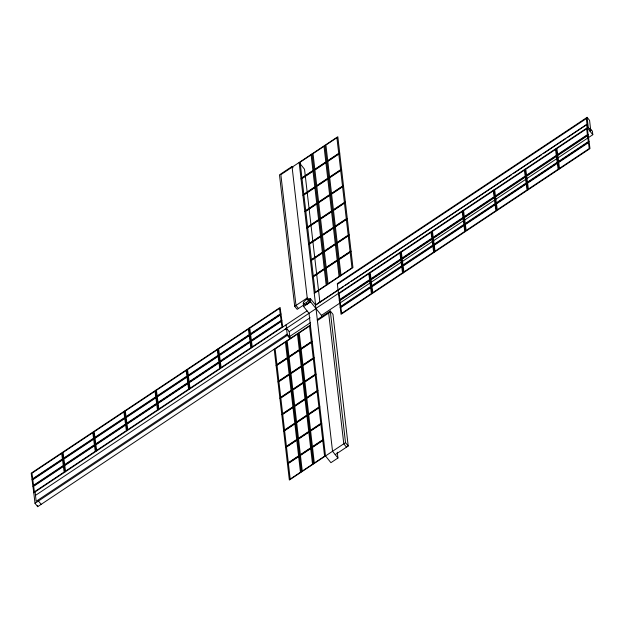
<?xml version="1.0" encoding="UTF-8"?>
<svg xmlns="http://www.w3.org/2000/svg" width="624" height="624" viewBox="0 0 624 624"><rect width="100%" height="100%" fill="white"/><g stroke="black" fill="none" stroke-linecap="round" stroke-linejoin="round"><path stroke-width="0.94" d="M303.654 303.693L306.181 302.812L308.529 300.456L308.357 298.974L305.838 299.855L303.49 302.219L303.654 303.693L304.582 304.847L307.102 303.966L309.449 301.61L309.278 300.128L308.357 298.974M293.015 167.723L292.024 166.483L279.482 174.837L294.692 306.298L297.157 309.356L303.28 305.284M301.018 178.854L339.713 153.098M302.913 195.211L341.609 169.455M304.808 211.567L343.496 185.812M306.696 227.924L345.392 202.168M308.591 244.28L347.287 218.525M310.487 260.645L349.175 234.881M312.374 277.001L351.07 251.246M32.058 479.708L280.995 313.997M294.692 306.298L307.234 297.944M314.27 293.358L352.958 267.602L337.818 136.734L280.855 174.658L295.987 305.432L298.459 308.49M307.905 299.98L310.245 298.42L315.635 305.152L337.272 290.753M32.916 486.244L281.853 320.533M589.875 131.056L590.741 130.478L589.579 120.416L587.106 117.335L337.311 283.624L338.075 290.215L343.746 286.439M337.264 452.236L337.935 458.016L330.915 462.688L325.517 455.957L309.013 313.295L303.623 306.563L310.643 301.883L310.245 298.42M337.389 284.302L586.326 118.591L587.41 127.975L588.276 127.397L587.106 117.335M586.849 124.309L315.479 304.964L315.884 308.428L587.254 127.78L587.005 124.504L567.544 137.459M310.378 325.096L37.69 506.665L34.999 503.303L33.782 492.781L307 310.9M345.368 285.363L349.424 282.664M351.047 281.58L511.594 174.704M513.217 173.62L541.601 154.729M543.223 153.652L565.921 138.536M35.482 495.386L316.033 308.623L332.545 451.285L337.935 458.016M284.989 329.503L286.611 328.427L289.193 331.656L290.012 338.699L287.313 335.338L286.096 324.815M289.193 331.656L310.105 317.733M285.675 335.416L287.29 334.339M339.238 300.433L588.167 134.722M34.999 503.303L287.313 335.338M289.294 336.749L310.354 322.725M590.062 128.318L592.402 131.235L592.8 134.706L321.43 315.354L321.649 317.288M330.275 310.994L317.296 319.628L317.421 320.564L330.392 311.922L330.275 310.994L332.966 314.332L348.215 446.012L335.236 454.646M340.15 307.367L589.079 141.656M276.104 365.531L312.273 341.453M277.992 381.888L314.161 357.809M279.887 398.245L316.056 374.166M281.783 414.601L317.951 390.523M283.67 430.958L319.839 406.879M285.566 447.314L321.734 423.244M287.461 463.679L323.63 439.6M330.392 311.922L345.517 442.642L289.349 480.035L274.209 349.167M588.276 127.397L590.741 130.478M592.8 134.706L587.254 127.78L589.992 148.598L341.063 314.309L338.075 290.215M299.731 163.238L304.52 169.229L319.909 302.25M310.643 301.883L321.508 315.455M308.529 300.456L309.449 301.61M306.181 302.812L307.102 303.966M289.879 337.568L287.18 334.199L36.161 501.298L35.077 491.923M345.517 442.642L348.215 446.012M346.484 447.158L343.793 443.797L328.661 313.076M38.454 500.994L41.153 504.364M556.14 148.496L558.878 169.315M525.018 169.205L527.756 190.024M493.904 189.922L496.642 210.74M462.79 210.631L465.527 231.457M431.668 231.348L434.405 252.166M400.553 252.065L403.291 272.883M369.439 272.774L372.177 293.6M282.711 327.07L280.129 307.46L31.2 473.171L33.782 492.781M249.015 328.169L251.597 347.786M217.901 348.886L220.475 368.495M186.779 369.603L189.361 389.212M155.665 390.312L158.246 409.929M124.55 411.029L127.132 430.638M93.436 431.746L96.01 451.355M62.314 452.455L64.896 472.072M324.925 145.322L340.064 276.182M312.023 153.91L327.163 284.77M299.13 162.497L315.635 305.152M292.024 166.483L307.445 299.77M303.217 303.092L303.623 306.563M298.319 333.122L313.466 463.983M286.268 341.141L301.408 472.009M37.557 505.534L37.69 506.665M311.111 154.908L300.121 162.224L301.93 177.856L312.92 170.539L311.111 154.908M324.012 146.32L313.022 153.637L314.831 169.268L325.822 161.951L324.012 146.32M336.905 137.732L325.915 145.049L327.725 160.68L338.715 153.364L336.905 137.732M313.006 171.265L302.016 178.581L303.826 194.212L314.816 186.896L313.006 171.265M325.907 162.677L314.917 169.993L316.719 185.624L327.709 178.308L325.907 162.677M338.801 154.089L327.811 161.405L329.62 177.037L340.61 169.72L338.801 154.089M314.902 187.621L303.911 194.938L305.721 210.569L316.711 203.252L314.902 187.621M327.795 179.033L316.805 186.35L318.614 201.981L329.605 194.665L327.795 179.033M340.696 170.453L329.706 177.77L331.516 193.401L342.506 186.085L340.696 170.453M316.789 203.978L305.799 211.294L307.609 226.925L318.599 219.609L316.789 203.978M329.69 195.39L318.7 202.714L320.51 218.345L331.5 211.029L329.69 195.39M342.584 186.81L331.594 194.126L333.403 209.758L344.393 202.441L342.584 186.81M318.685 220.334L307.694 227.651L309.504 243.282L320.494 235.966L318.685 220.334M331.586 211.754L320.588 219.071L322.397 234.702L333.388 227.386L331.586 211.754M344.479 203.167L333.489 210.483L335.299 226.114L346.289 218.798L344.479 203.167M320.58 236.699L309.59 244.015L311.392 259.646L322.39 252.33L320.58 236.699M333.473 228.111L322.483 235.427L324.293 251.059L335.283 243.742L333.473 228.111M346.375 219.523L335.384 226.84L337.194 242.471L348.184 235.154L346.375 219.523M322.468 253.055L311.477 260.372L313.287 276.003L324.277 268.687L322.468 253.055M335.369 244.468L324.379 251.784L326.188 267.415L337.178 260.099L335.369 244.468M348.262 235.88L337.272 243.196L339.082 258.827L350.072 251.511L348.262 235.88M324.363 269.412L313.373 276.728L315.182 292.36L326.173 285.043L324.363 269.412M337.264 260.824L326.266 268.141L328.076 283.772L339.066 276.455L337.264 260.824M350.158 252.236L339.167 259.553L340.977 275.192L351.967 267.875L350.158 252.236M61.69 453.398L31.957 473.195L32.69 478.764L62.423 458.968L61.69 453.398M92.804 432.689L63.071 452.478L63.804 458.055L93.538 438.259L92.804 432.689M123.919 411.973L94.185 431.769L94.918 437.338L124.652 417.542L123.919 411.973M155.041 391.256L125.307 411.052L126.04 416.621L155.774 396.825L155.041 391.256M186.155 370.547L156.421 390.335L157.154 395.912L186.888 376.116L186.155 370.547M217.269 349.83L187.535 369.626L188.269 375.196L218.002 355.399L217.269 349.83M248.391 329.113L218.65 348.91L219.383 354.479L249.124 334.69L248.391 329.113M279.505 308.404L249.772 328.193L250.505 333.77L280.238 313.973L279.505 308.404M62.548 459.935L32.815 479.731L33.548 485.3L63.281 465.512L62.548 459.935M93.662 439.226L63.929 459.014L64.662 464.591L94.396 444.795L93.662 439.226M124.784 418.509L95.051 438.305L95.776 443.875L125.518 424.078L124.784 418.509M155.899 397.792L126.165 417.589L126.898 423.158L156.632 403.369L155.899 397.792M187.013 377.083L157.279 396.872L158.012 402.449L187.746 382.652L187.013 377.083M218.135 356.366L188.393 376.163L189.127 381.732L218.868 361.936L218.135 356.366M249.249 335.65L219.515 355.446L220.249 361.015L249.982 341.227L249.249 335.65M280.363 314.941L250.63 334.729L251.363 340.306L281.096 320.51L280.363 314.941M63.406 466.471L33.673 486.268L34.406 491.837L64.139 472.048L63.406 466.471M94.528 445.762L64.787 465.559L65.52 471.128L95.261 451.331L94.528 445.762M125.642 425.045L95.909 444.842L96.642 450.411L126.376 430.615L125.642 425.045M156.757 404.329L127.023 424.125L127.756 429.694L157.49 409.906L156.757 404.329M187.879 383.62L158.137 403.416L158.87 408.985L188.604 389.189L187.879 383.62M218.993 362.903L189.259 382.699L189.992 388.268L219.726 368.472L218.993 362.903M250.107 342.194L220.373 361.982L221.107 367.559L250.84 347.763L250.107 342.194M281.221 321.477L251.488 341.273L252.221 346.843L281.954 327.046L281.221 321.477M368.815 273.749L339.082 293.545L339.854 299.458L369.595 279.661L368.815 273.749M399.929 253.032L370.196 272.828L370.976 278.741L400.709 258.952L399.929 253.032M431.051 232.323L401.31 252.119L402.09 258.032L431.824 238.235L431.051 232.323M462.166 211.606L432.432 231.403L433.204 237.315L462.946 217.519L462.166 211.606M493.28 190.897L463.546 210.686L464.326 216.598L494.06 196.81L493.28 190.897M524.394 170.18L494.66 189.977L495.44 195.889L525.174 176.093L524.394 170.18M555.516 149.464L525.782 169.26L526.555 175.172L556.288 155.376L555.516 149.464M586.63 128.755L556.897 148.543L557.677 154.456L587.41 134.667L586.63 128.755M369.728 280.691L339.994 300.487L340.766 306.4L370.508 286.603L369.728 280.691M400.842 259.974L371.108 279.77L371.888 285.683L401.622 265.886L400.842 259.974M431.964 239.265L402.223 259.054L403.003 264.966L432.736 245.177L431.964 239.265M463.078 218.548L433.345 238.345L434.117 244.257L463.858 224.461L463.078 218.548M494.192 197.831L464.459 217.628L465.239 223.54L494.972 203.744L494.192 197.831M525.307 177.122L495.573 196.911L496.353 202.831L526.087 183.035L525.307 177.122M556.429 156.406L526.695 176.202L527.467 182.114L557.201 162.318L556.429 156.406M587.543 135.689L557.809 155.485L558.589 161.398L588.323 141.601L587.543 135.689M285.418 342.1L275.145 348.941L276.955 364.572L287.227 357.731L285.418 342.1M297.476 334.074L287.196 340.915L289.006 356.546L299.278 349.705L297.476 334.074M309.527 326.048L299.255 332.888L301.064 348.52L311.337 341.679L309.527 326.048M370.64 287.633L340.907 307.421L341.679 313.334L371.42 293.545L370.64 287.633M401.755 266.916L372.021 286.712L372.801 292.625L402.535 272.828L401.755 266.916M432.877 246.199L403.135 265.996L403.915 271.908L433.649 252.112L432.877 246.199M463.991 225.49L434.257 245.279L435.029 251.199L464.771 231.403L463.991 225.49M495.105 204.773L465.371 224.57L466.151 230.482L495.885 210.686L495.105 204.773M526.219 184.057L496.486 203.853L497.266 209.765L526.999 189.969L526.219 184.057M557.341 163.348L527.608 183.136L528.38 189.056L558.113 169.26L557.341 163.348M588.455 142.631L558.722 162.427L559.502 168.34L589.235 148.543L588.455 142.631M287.313 358.457L277.033 365.297L278.842 380.929L289.115 374.088L287.313 358.457M299.364 350.431L289.091 357.271L290.901 372.902L301.174 366.062L299.364 350.431M311.423 342.404L301.15 349.245L302.96 364.876L313.232 358.036L311.423 342.404M289.201 374.813L278.928 381.654L280.738 397.285L291.01 390.452L289.201 374.813M301.259 366.787L290.987 373.628L292.796 389.259L303.069 382.426L301.259 366.787M313.318 358.769L303.038 365.602L304.847 381.233L315.12 374.4L313.318 358.769M291.096 391.178L280.823 398.011L282.633 413.65L292.906 406.809L291.096 391.178M303.155 383.152L292.874 389.992L294.684 405.623L304.957 398.783L303.155 383.152M315.206 375.125L304.933 381.966L306.743 397.597L317.015 390.757L315.206 375.125M292.984 407.534L282.711 414.375L284.521 430.006L294.793 423.166L292.984 407.534M305.042 399.508L294.77 406.349L296.579 421.98L306.852 415.139L305.042 399.508M317.101 391.482L306.829 398.323L308.638 413.954L318.911 407.113L317.101 391.482M294.879 423.891L284.606 430.732L286.416 446.363L296.689 439.522L294.879 423.891M306.938 415.865L296.665 422.705L298.467 438.337L308.747 431.496L306.938 415.865M318.989 407.839L308.716 414.679L310.526 430.31L320.798 423.47L318.989 407.839M296.774 440.248L286.502 447.088L288.304 462.719L298.584 455.879L296.774 440.248M308.825 432.221L298.553 439.062L300.362 454.693L310.635 447.853L308.825 432.221M320.884 424.195L310.612 431.036L312.421 446.667L322.694 439.826L320.884 424.195M298.662 456.604L288.389 463.445L290.199 479.076L300.472 472.235L298.662 456.604M310.721 448.578L300.448 455.419L302.258 471.05L312.53 464.209L310.721 448.578M322.78 440.552L312.507 447.392L314.309 463.024L324.589 456.183L322.78 440.552"/></g></svg>
